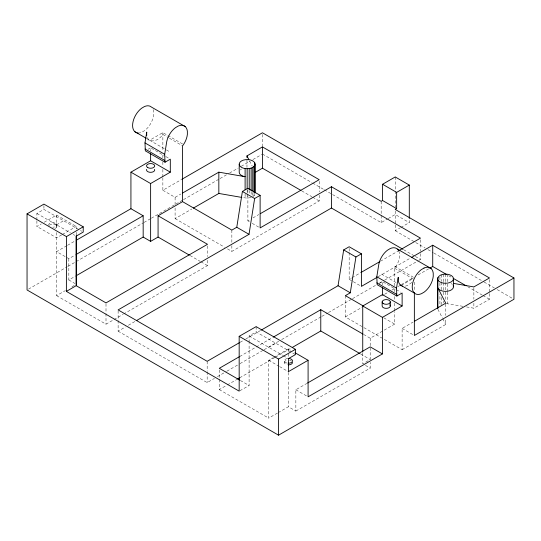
<?xml version="1.0" encoding="UTF-8"?>
<svg xmlns="http://www.w3.org/2000/svg" width="541" height="541" viewBox="0 0 541 541"><rect width="100%" height="100%" fill="white"/><g stroke="black" fill="none" stroke-linecap="round" stroke-linejoin="round"><path stroke-width="0.41" stroke-dasharray="2.71 2.03" d="M252.775 196.802L254.831 194.746L254.831 193.069M394.666 285.77L394.666 268.268L395.545 267.159A14.918 8.615 -60 0 0 399.501 256.752L399.468 253.587A14.918 8.615 -60 0 0 398.724 250.956M411.809 282.476L407.468 285.54L404.796 286.297M56.589 224.826L63.574 220.742M345.368 295.643L345.368 316.931L402.125 349.702L402.125 328.414L413.026 322.098M402.125 349.702L445.737 324.451L445.737 318.717M182.554 143.98L162.861 132.613L149.654 140.241L165.702 149.505M36.896 219.957L36.896 213.458L43.929 209.401L81.765 231.244M147.984 149.323L150.621 147.801L150.621 151.047M36.896 220.769L36.896 226.456L41.272 223.927M44.193 222.243L56.589 215.081L76.281 226.456L76.281 228.965M61.694 234.875L56.589 237.824L36.896 226.456M62.425 234.456L76.281 226.456M66.793 245.736L56.589 251.626L68.829 258.693L75.388 254.906M67.524 245.316L74.807 241.11M162.861 177.773L162.861 190.276L181.032 179.781M28.511 289.124L67.26 266.76M67.99 266.334L143.284 222.865M144.014 222.439L150.594 218.645M151.331 218.219L182.763 200.069M183.494 199.649L219.315 178.97M220.045 178.544L228.816 173.478M229.553 173.059L238.324 167.994M241.245 166.303L250.016 161.238M252.945 159.554L261.716 154.489M68.829 258.693L68.829 279.981L75.388 276.194M56.589 232.529L56.589 295.656L65.339 290.605M71.906 286.811L74.82 285.127M247.886 195.795L247.886 220.85L250.07 219.592M252.985 217.908L258.808 214.547M227.49 248.874L231.852 251.396L319.204 200.968L319.204 195.233M56.589 295.656L106.002 324.187L113.306 319.968M114.036 319.548L122.793 314.49M123.524 314.071L207.494 265.59L207.494 259.863M118.127 320.543L118.127 331.187L125.431 326.967M128.359 325.283L135.663 321.063M324.357 189.81L381.168 222.608L387.498 218.956M388.201 218.544L395.234 214.486L409.3 222.608L409.3 219.274M395.234 224.995L395.234 230.73L400.157 227.883M400.861 227.477L409.3 222.608M249.103 342.473L249.103 335.975L256.136 331.917L295.433 354.605M240.069 342.304L245.188 339.349M245.918 338.93L260.546 330.483M349.168 252.6L349.168 279.318L351.346 278.06M352.076 277.641L360.083 273.022M380.458 261.256L398.649 250.754M239.737 356.499L272.59 337.53M378.139 276.721L410.159 258.24M118.127 331.187L207.169 382.588L214.473 378.375M217.394 376.685L226.158 371.626M226.889 371.207L239.311 364.032M240.042 363.613L263.42 350.115M264.15 349.696L278.757 341.256M281.678 339.572L321.131 316.796M321.861 316.377L327.704 313.002M328.434 312.576L351.812 299.085M352.543 298.659L375.921 285.161M379.572 283.058L383.954 280.522M384.685 280.103L418.288 260.701M419.018 260.282L420.479 259.437L420.479 252.065M379.133 283.538L382.433 281.638L382.433 284.884M277.459 413.067L268.708 418.119L268.708 360.286L273.083 357.763M273.814 357.337L288.4 348.918L290.585 350.183M219.294 369.943L219.294 389.594L226.591 385.375M227.321 384.955L236.816 379.478M239.737 377.787L274.781 357.554M275.511 357.134L290.842 348.282M345.368 316.931L362.112 307.268M381.763 295.92L383.948 294.662M384.678 294.236L388.316 292.14M391.955 290.037L394.139 288.772M397.777 286.676L400.692 284.992M401.415 284.573L413.067 277.851M418.159 274.909L429.081 268.6M401.158 285.445L412.972 278.622M363.653 334.466L370.193 338.24L394.666 324.106L394.666 311.609M278.189 412.648L288.4 406.751L295.853 411.059L295.853 389.77L306.788 383.454M370.193 338.24L370.193 359.528L362.74 363.829L362.74 352.935M295.853 411.059L370.193 368.137L370.193 362.402M162.861 190.276L175.095 197.337L180.931 193.982M175.095 207.981L175.095 218.625L191.866 208.975M466.477 306.93L473.869 308.208L489.477 299.268L489.477 293.54M268.708 347.295L275.788 343.258M239.879 390.744L249.103 385.517L249.103 343.285M251.132 197.533L247.163 198.148L242.645 197.566M446.224 303.562L463.197 306.362M146.814 138.618C152.048 143.636 159.521 139.673 162.861 134.439L168.691 137.806M262.446 154.063L311.974 182.662M312.705 183.081L323.626 189.391M395.234 230.73L425.091 247.967M428.005 249.651L433.104 252.593M433.835 253.012L483.363 281.611M484.087 282.03L494.285 287.913M497.199 289.597L512.496 298.429M301.743 190.885L311.927 196.762M312.657 197.181L319.204 200.968M403.694 249.746L414.643 256.062M415.373 256.488L420.479 259.437M448.726 275.741L450.91 277.006M467.647 286.669L482.2 295.068M482.924 295.487L489.477 299.268M394.666 266.449L413.635 277.398M169.421 138.226L182.554 145.806M394.666 268.268L414.359 279.643M166.425 149.925L169.347 151.608M381.466 274.071L396.053 282.497M151.352 148.22L165.208 156.221M165.938 156.647L168.853 158.33M383.163 282.057L395.559 289.212M396.289 289.638L400.665 292.16M247.886 220.85L249.327 221.682M252.207 223.345L258.686 227.085M349.168 279.318L361.402 286.385M383.792 317.831L394.666 324.106M402.125 328.414L412.925 334.649M175.095 218.625L224.576 247.196M190.053 255.521L200.224 261.398M200.948 261.817L207.494 265.59M360.746 354.071L370.193 359.528M365.452 365.398L370.193 368.137M36.896 213.458L70.384 232.792M73.285 234.469L74.739 235.308M249.103 335.975L282.564 355.295M283.295 355.714L287.67 358.243M268.708 360.286L278.919 366.183M279.65 366.602L288.4 371.653M295.853 389.77L308.093 396.83M68.829 279.981L74.928 283.504M240.38 380.479L249.103 385.517M219.294 389.594L268.708 418.119M437.872 309.283L442.369 317.946M442.741 318.669L445.737 324.451M249.59 160.975L252.207 166.033M489.477 279.616L489.477 292.722M473.869 287.738L473.869 299.2M473.869 303.291L473.869 308.208M447.596 274.26L447.596 282.375M447.596 284.018L447.596 291.383M447.596 292.201L447.596 303.663M445.737 303.981L445.737 315.444M445.541 274.098L445.541 281.665M445.541 282.503L445.541 299.308M443.485 274.26L443.485 281.82M443.485 282.659L443.485 296.103M443.485 301.148L443.485 302.825M441.571 274.713L441.571 281.435M441.571 282.28L441.571 289.841M441.571 297.401L441.571 304.123L439.928 304.853L439.928 293.932M439.928 277.12L439.928 279.643M439.928 283.004L439.928 288.049M420.479 239.785L420.479 251.247M414.359 282.138L414.359 290.476M395.234 176.954L395.234 190.297M395.234 191.135L395.234 206.98M395.234 211.078L395.234 224.177M394.666 289.104L394.666 291.606M394.666 296.603L394.666 299.937M394.666 303.271L394.666 310.777M381.168 201.32L381.168 222.608M349.168 248.42L349.168 251.761M319.204 181.316L319.204 191.96M288.4 348.918L288.4 358.135M288.4 372.384L288.4 406.751M287.345 358.582A4.078 2.353 0 0 0 284.323 360.854L284.323 362.477A4.078 2.353 0 0 0 287.345 364.756M262.446 134.418L262.446 145.881M256.136 326.636L256.136 331.917M254.04 193.333L254.04 195.856M252.775 192.603L252.775 195.964M251.132 191.649L251.132 195.849M249.218 190.425L249.218 193.786M247.886 189.952L247.886 194.963M247.163 189.742L247.163 193.103M247.163 193.942L247.163 198.148M246.966 160.014L246.966 167.379M245.107 193.894L245.107 197.992M231.852 230.108L231.852 242.388M231.852 245.668L231.852 251.396M207.494 245.939L207.494 256.583M207.169 361.3L207.169 371.126M207.169 371.944L207.169 382.588M175.095 197.337L175.095 204.708M162.861 132.613L162.861 151.101M162.861 155.274L162.861 157.769M162.861 161.942L162.861 166.107M162.861 169.441L162.861 176.941M118.127 310.717L118.127 319.724M106.002 303.717L106.002 312.725M106.002 313.543L106.002 324.187M76.281 232.319L76.281 234.835M56.866 224.826L56.866 226.456M56.589 215.081L56.589 229.201M43.929 205.627L43.929 209.401M240.285 169.982A7.939 4.585 0 0 1 241.55 169.029M148.924 139.835A14.918 8.615 -60 0 1 147.057 136.677M451.153 283.565A7.939 4.585 0 0 1 452.418 284.512M48.852 225.435A4.078 2.353 0 0 1 52.085 222.513A4.078 2.353 0 0 1 56.852 224.623A4.078 2.353 0 0 1 52.788 227.186M49.258 225.272A4.078 2.353 0 0 1 55.676 224.785A4.078 2.353 0 0 1 54.83 228.491M153.096 109.6A14.918 8.615 -60 0 1 153.59 111.635L153.624 114.793A14.918 8.615 -60 0 1 144.65 130.591L141.898 132.214A14.918 8.615 -60 0 1 139.226 132.971M287.345 363.133A4.078 2.353 0 0 1 284.323 360.854M284.323 362.477A4.078 2.353 0 0 1 287.345 360.205M289.455 360.205A4.078 2.353 0 0 1 291.281 360.813"/><path stroke-width="0.81" d="M362.74 352.096L362.74 305.996L382.433 317.371L382.433 353.915L308.093 396.83L308.093 360.286L288.4 371.653L288.4 358.663L295.433 354.605L295.433 349.324L256.136 326.636L239.169 336.333L239.169 391.15L66.387 291.396L66.435 236.606L83.219 226.807L43.929 204.119L27.05 213.864L27.05 289.969L278.554 435.174L513.95 299.268L513.95 277.979L395.234 209.441L396.641 208.63L396.641 192.386L382.575 184.265L382.575 200.508L396.641 208.63M189.323 255.102L158.073 237.059L158.073 215.771L182.554 201.644L231.852 230.108L236.775 227.267L242.402 191.446L247.886 188.282L260.126 195.348L260.126 227.917L331.444 186.74L420.479 238.148L398.649 250.754M239.338 342.73L207.169 361.3L118.127 309.898L249.016 234.327L254.642 198.513L260.126 195.348M261.276 330.064L338.051 285.736L343.677 249.922L349.168 246.75L361.402 253.817L361.402 286.385L376.685 277.567M363.491 306.111L345.368 295.643L350.291 292.803L355.917 256.989L361.402 253.817M76.267 240.265L130.929 208.711L130.929 172.166L150.621 183.534L170.314 172.166L170.314 159.169L165.039 162.212L145.346 150.844L144.995 142.925L146.739 132.119A14.918 8.615 -60 0 0 146.773 135.284M165.039 162.212L164.687 154.3L166.432 143.493A14.918 8.615 -60 0 1 175.406 127.696L178.158 126.073A14.918 8.615 -60 0 1 187.348 131.125L187.382 134.283A14.918 8.615 -60 0 1 183.433 144.697L182.554 145.806L182.554 201.644M382.433 317.371L402.125 305.996L402.125 293.006L396.851 296.049L377.158 284.681L376.807 276.762L378.551 265.956A14.918 8.615 -60 0 1 387.525 250.165L390.277 248.535A14.918 8.615 -60 0 1 398.325 250.233M396.851 296.049L396.499 288.13L398.244 277.323A14.918 8.615 -60 0 0 400.428 285.039L414.494 293.161M254.831 193.069L254.831 162.963A7.939 4.585 0 0 0 241.55 160.907A7.939 4.585 0 0 0 245.107 168.582L245.107 189.803M437.601 278.683C438.453 274.422 444.012 273.807 447.596 274.26A7.939 4.585 0 0 1 451.153 281.929A7.939 4.585 0 0 1 437.872 279.873L437.601 278.683L437.601 308.093L437.872 306.909M245.107 168.582C248.522 168.981 252.843 168.528 254.831 165.336M246.966 157.553L246.966 155.916L262.446 146.909L319.204 179.68L260.262 213.709M255.413 172.295L262.446 168.197L262.446 146.909M66.387 291.396L76.186 285.682L76.186 236.147L83.219 232.082L83.219 226.807M414.48 321.259L445.737 303.163L437.872 287.995A7.939 4.585 0 0 0 447.596 291.234A7.939 4.585 0 0 0 453.209 285.621M130.929 172.166L150.621 160.792L170.314 172.166M181.756 179.362L262.446 132.775L381.168 201.32L382.575 200.508M76.112 254.486L143.169 215.771L143.169 237.059L76.112 275.775M143.169 237.059L150.621 241.367L158.073 237.059M136.393 320.644L331.444 208.028L402.964 249.327M382.575 184.265L395.234 176.954L409.3 185.076L409.3 218.436M396.641 192.386L409.3 185.076M360.806 272.596L379.728 261.675M239.737 356.499L219.294 368.306L239.649 380.059M273.32 337.111L320.779 309.709L362.93 334.04M411.613 257.394L432.719 245.215L489.477 277.979L473.869 286.919L453.344 283.369M362.74 305.996L382.433 294.629L402.125 305.996M237.546 379.052L239.737 377.787M292.302 347.437L320.779 330.997L360.022 353.652M429.804 268.18L432.719 266.503L446.541 274.483M239.169 336.333L278.554 359.068L295.433 349.324M307.518 383.035L370.193 346.849L382.433 353.915M513.95 277.979L414.359 335.481L414.359 292.972M182.385 193.144L218.835 172.16L245.107 176.697A7.939 4.585 0 0 1 239.223 172.275L239.223 164.153M193.32 208.136L218.835 193.448L241.82 197.424M400.428 285.039L402.396 286.121M262.446 168.197L301.012 190.459M453.094 278.263L466.193 285.824M185.198 126.567L151.439 107.077A14.918 8.615 -60 0 0 144.4 106.577L141.647 108.207A14.918 8.615 -60 0 0 132.734 123.436A14.918 8.615 -60 0 0 138.395 133.018M397.317 249.036L431.076 268.525M242.402 191.446L254.642 198.513M343.677 249.922L355.917 256.989M134.858 131.713L146.111 138.212M144.995 142.925L164.687 154.3M376.807 276.762L396.499 288.13M144.995 149.018L164.687 160.386M376.807 282.855L396.499 294.223M236.775 227.267L249.016 234.327M338.051 285.736L350.291 292.803M158.073 215.771L207.494 244.302L106.002 302.899L76.186 285.682M130.929 208.711L143.169 215.771M294.967 352.705L308.093 360.286M27.05 213.864L66.435 236.606M246.966 155.916L248.84 159.527M453.48 278.683L453.48 286.804M437.872 277.499L437.872 308.465M432.719 245.215L432.719 266.503M390.304 301.939L390.304 305.996M382.433 287.318L382.433 294.629M382.149 301.939L382.149 305.996A4.078 2.353 0 0 0 387.282 308.275A4.078 2.353 0 0 0 389.763 304.82M331.444 186.74L331.444 208.028M320.779 309.709L320.779 330.997M278.554 359.068L278.554 435.174M255.102 164.153L255.102 192.724M254.831 162.963L254.831 164.592M254.04 166.445L254.04 192.495M252.775 167.392L252.775 190.919M251.132 168.123L251.132 190.811M249.218 168.582L249.218 189.587M247.163 168.738L247.163 188.904M218.835 172.16L218.835 193.448M150.621 153.488L150.621 160.792M150.621 183.534L150.621 241.367M76.281 235.673L76.281 284.289M288.4 358.5A4.078 2.353 0 0 1 292.478 360.854A4.078 2.353 0 0 1 288.4 363.207M292.478 362.477A4.078 2.353 0 0 1 288.4 364.837M154.557 169.36A4.078 2.353 0 0 1 150.621 172.329A4.078 2.353 0 0 1 146.685 169.36M424.036 268.025L421.283 269.655A14.918 8.615 -60 0 0 412.235 287.082A14.918 8.615 -60 0 0 421.534 293.662L424.286 292.032A14.918 8.615 -60 0 0 433.26 276.241L433.226 273.077A14.918 8.615 -60 0 0 424.036 268.025M147.74 167.575A4.078 2.353 0 0 0 154.557 166.52A4.078 2.353 0 0 0 149.566 163.639A4.078 2.353 0 0 0 147.74 167.575M383.346 303.602A4.078 2.353 0 0 0 390.169 302.547A4.078 2.353 0 0 0 385.172 299.667A4.078 2.353 0 0 0 383.346 303.602"/></g></svg>
